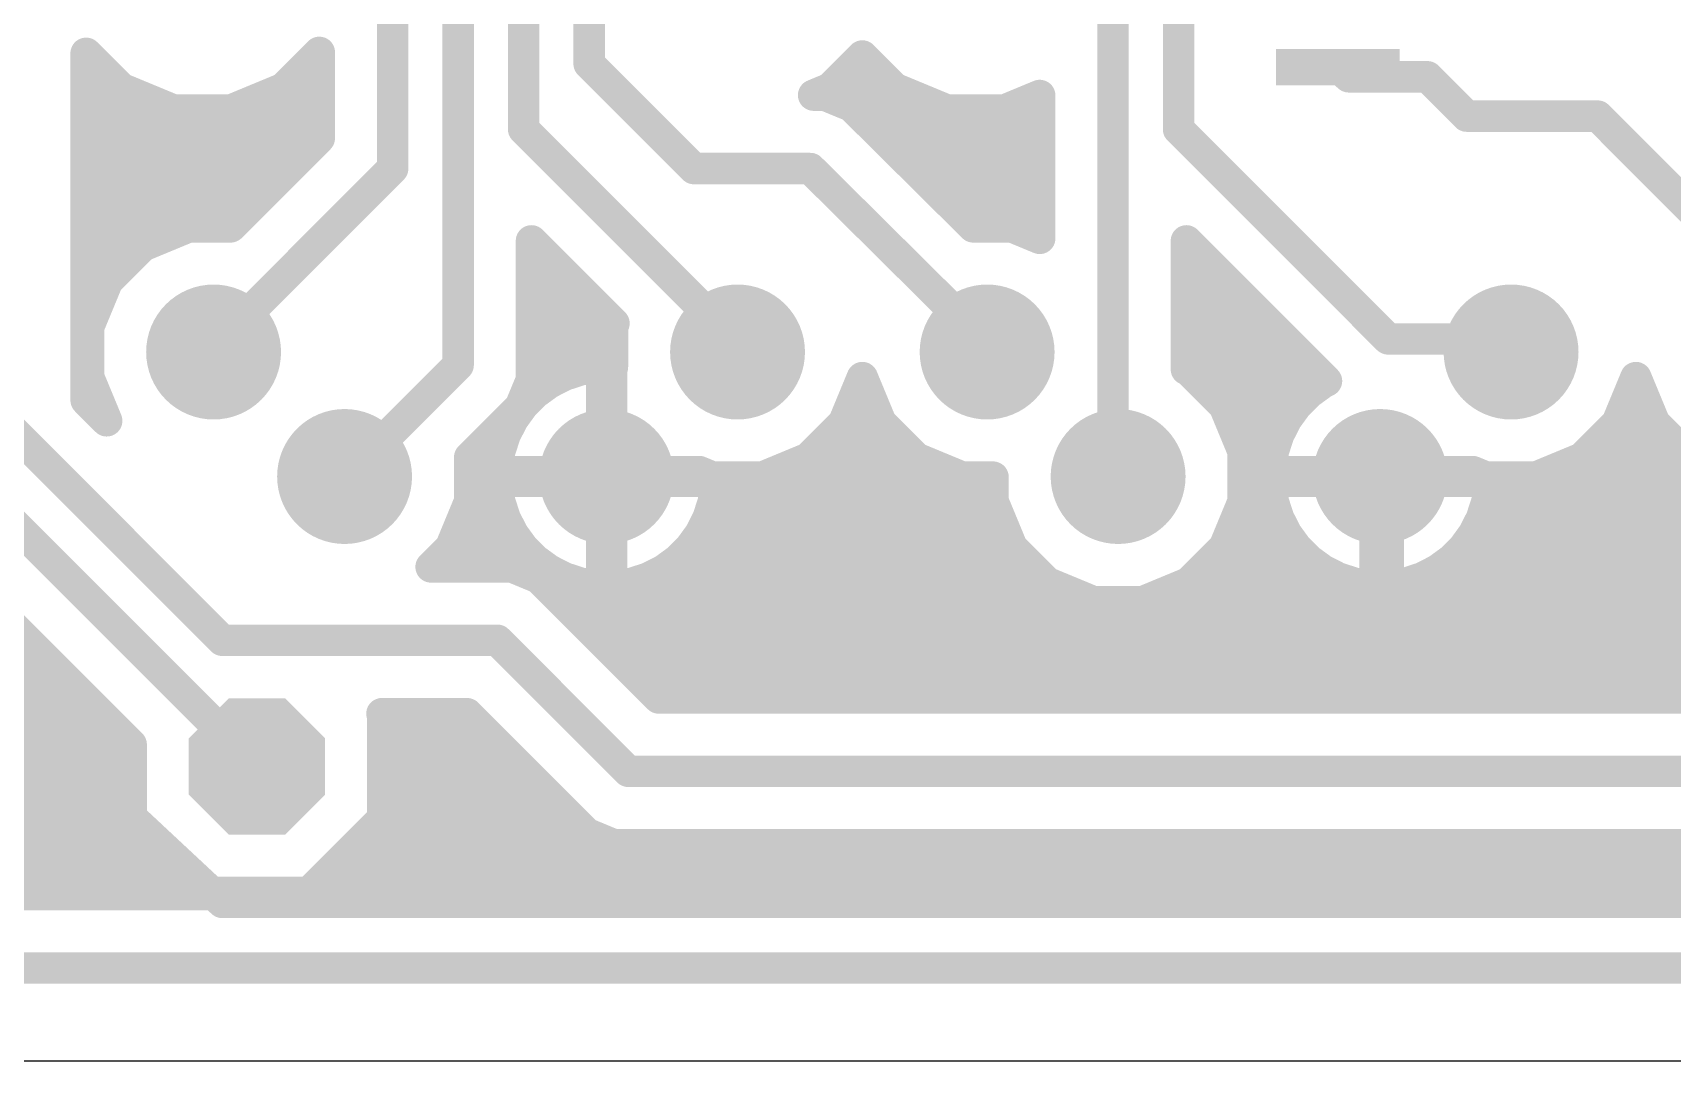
# Model space of a CAD drawing. Extents: x 0 to 68, y -7.3 to 12.7.
# Drawn here: x 8.96 to 24.85, y -7.25 to 2.71 of the extents above; entities that cross this region are included whole.
import ezdxf

# ---------------------------------------------------------------- set-up
doc = ezdxf.new("R2010")
doc.units = 0
for name, color, linetype in [('16', 175, 'CONTINUOUS'), ('17', 82, 'CONTINUOUS'), ('20', 7, 'CONTINUOUS')]:
    doc.layers.add(name, color=color, linetype=linetype)

# ---------------------------------------------------------------- blocks, each defined once
blk = doc.blocks.new('ROUNDP')
at = {"const_width": 0.5}
blk.add_lwpolyline([(0, -0.25, 1), (0, 0.25, 1), (0, -0.25)], format="xyb", dxfattribs=at)
blk = doc.blocks.new('OCTAGONP')
at = {"const_width": 0.5}
blk.add_lwpolyline([(-0.25, -0.1036), (-0.25, 0.1036), (-0.1036, 0.25), (0.1036, 0.25), (0.25, 0.1036), (0.25, -0.1036), (0.1036, -0.25), (-0.1036, -0.25), (-0.25, -0.1036), (-0.25, 0.1036)], dxfattribs=at)
blk = doc.blocks.new('RECT')
blk.add_solid([(-0.5, -0.5), (0.5, -0.5), (-0.5, 0.5), (0.5, 0.5)])

msp = doc.modelspace()

# ---------------------------------------------------------------- linework, layer by layer
at = {"layer": '16', "const_width": 0.3048}
for points in [[(12.446, 1.397), (12.446, 5.207)], [(13.081, -0.508), (13.081, 4.953)], [(13.716, 1.778), (13.716, 4.699)], [(14.351, 2.413), (14.351, 4.445)], [(19.431, -1.143), (19.431, 3.302)], [(20.066, 1.778), (20.066, 3.048)], [(9.4742, 2.5137), (9.8141, 2.1738)], [(9.4742, -0.8484), (9.4742, 2.5137)], [(9.4742, 2.4384), (9.5495, 2.4384)], [(11.3859, 2.1738), (11.7348, 2.5227)], [(11.6505, 2.4384), (11.7348, 2.4384)], [(11.7348, 2.5227), (11.7348, 1.6916)], [(15.367, 1.397), (14.351, 2.413)], [(16.6859, 2.1738), (17, 2.4879)], [(16.9505, 2.4384), (17.0495, 2.4384)], [(17, 2.4879), (17.3141, 2.1738)], [(21.717, 2.286), (21.611, 2.379)], [(22.479, 2.286), (21.717, 2.286)], [(22.86, 1.905), (22.479, 2.286)], [(9.4742, 2.1336), (9.9112, 2.1336)], [(9.8141, 2.1738), (10.324, 1.9626)], [(10.876, 1.9626), (11.3859, 2.1738)], [(11.2888, 2.1336), (11.7348, 2.1336)], [(16.5278, 2.1083), (16.6859, 2.1738)], [(16.6339, 2.1088), (16.5278, 2.1083)], [(16.5888, 2.1336), (17.4112, 2.1336)], [(16.6354, 2.1082), (16.6339, 2.1088)], [(16.637, 2.1082), (16.6354, 2.1082)], [(16.7662, 2.0546), (16.637, 2.1082)], [(17.272, 2.159), (17.653, 1.778)], [(17.3141, 2.1738), (17.824, 1.9626)], [(18.376, 1.9626), (18.7198, 2.105)], [(18.7198, 2.105), (18.7198, 0.7206)], [(10.324, 1.9626), (10.876, 1.9626)], [(16.8957, 2.0017), (16.7662, 2.0546)], [(16.8969, 2.0005), (16.8957, 2.0017)], [(16.8984, 1.9999), (16.8969, 2.0005)], [(16.9973, 1.901), (16.8984, 1.9999)], [(17.824, 1.9626), (18.376, 1.9626)], [(9.4742, 1.8288), (11.7348, 1.8288)], [(15.748, -0.254), (13.716, 1.778)], [(18.0759, 0.8318), (16.9973, 1.901)], [(17.0701, 1.8288), (18.7198, 1.8288)], [(17.653, 1.778), (17.653, 1.651)], [(22.098, -0.254), (20.066, 1.778)], [(24.13, 1.905), (22.86, 1.905)], [(25.654, 0.381), (24.13, 1.905)], [(10.414, 1.651), (10.414, 1.27)], [(11.7348, 1.6916), (10.875, 0.8318)], [(9.4742, 1.524), (11.5672, 1.524)], [(17.3776, 1.524), (18.7198, 1.524)], [(10.668, -0.381), (12.446, 1.397)], [(16.4955, 1.397), (15.367, 1.397)], [(18.161, -0.254), (16.4955, 1.397)], [(9.4742, 1.2192), (11.2624, 1.2192)], [(17.6851, 1.2192), (18.7198, 1.2192)], [(9.4742, 0.9144), (10.9576, 0.9144)], [(10.4688, 0.8318), (10.023, 0.6472)], [(10.875, 0.8318), (10.4688, 0.8318)], [(17.9925, 0.9144), (18.7198, 0.9144)], [(18.4512, 0.8318), (18.0759, 0.8318)], [(18.7198, 0.7206), (18.4512, 0.8318)], [(10.023, 0.6472), (9.6818, 0.306)], [(13.7922, -0.6495), (13.7922, 0.696)], [(13.7922, 0.696), (14.5921, -0.1039)], [(20.1422, -0.5491), (20.1422, 0.696)], [(20.1422, 0.696), (21.4951, -0.6569)], [(9.4742, 0.6096), (9.9854, 0.6096)], [(13.7922, 0.6096), (13.8786, 0.6096)], [(20.1422, 0.6096), (20.2286, 0.6096)], [(9.4742, 0.3048), (9.6813, 0.3048)], [(9.6818, 0.306), (9.4972, -0.1398)], [(13.7922, 0.3048), (14.1834, 0.3048)], [(20.1422, 0.3048), (20.5334, 0.3048)], [(9.4742, 0), (9.5551, 0)], [(9.4972, -0.1398), (9.4972, -0.6222)], [(13.7922, 0), (14.4882, 0)], [(14.5921, -0.1039), (14.5772, -0.1398)], [(14.5772, -0.1398), (14.5772, -0.5271)], [(20.1422, 0), (20.8382, 0)], [(9.4742, -0.3048), (9.4972, -0.3048)], [(13.7922, -0.3048), (14.5772, -0.3048)], [(15.748, -0.254), (15.79, -0.381)], [(18.161, -0.303), (18.161, -0.254)], [(18.21, -0.381), (18.161, -0.303)], [(20.1422, -0.3048), (21.143, -0.3048)], [(22.098, -0.254), (23.241, -0.254)], [(23.241, -0.254), (23.29, -0.381)], [(10.668, -0.381), (10.71, -0.381)], [(9.4742, -0.6096), (9.4972, -0.6096)], [(9.4972, -0.6222), (9.6734, -1.0476)], [(12.065, -1.524), (13.081, -0.508)], [(13.7922, -0.6096), (14.1035, -0.6096)], [(14.1129, -0.6048), (13.9642, -0.6806)], [(14.2717, -0.5532), (14.1129, -0.6048)], [(14.4365, -0.5271), (14.2717, -0.5532)], [(14.4724, -0.5271), (14.4365, -0.5271)], [(14.4724, -1.5399), (14.4724, -0.5271)], [(14.4724, -0.6096), (14.5676, -0.6096)], [(14.5772, -0.5271), (14.5676, -0.5271)], [(14.5676, -0.5271), (14.5676, -1.5399)], [(16.8182, -1.068), (17, -0.629)], [(17, -0.629), (17.1818, -1.068)], [(20.167, -0.5593), (20.1422, -0.5491)], [(20.5082, -0.9005), (20.167, -0.5593)], [(20.2173, -0.6096), (21.4478, -0.6096)], [(24.3182, -1.068), (24.5, -0.629)], [(24.5, -0.629), (24.6818, -1.068)], [(13.6839, -0.9109), (13.7922, -0.6495)], [(13.8292, -0.7787), (13.7112, -0.8967)], [(13.9642, -0.6806), (13.8292, -0.7787)], [(21.3292, -0.7787), (21.2112, -0.8967)], [(21.4642, -0.6806), (21.3292, -0.7787)], [(21.5004, -0.6622), (21.4642, -0.6806)], [(21.4951, -0.6569), (21.5004, -0.6622)], [(9.6734, -1.0476), (9.4742, -0.8484)], [(9.5402, -0.9144), (9.6182, -0.9144)], [(13.1928, -1.402), (13.6839, -0.9109)], [(13.7112, -0.8967), (13.6131, -1.0317)], [(13.6804, -0.9144), (13.6983, -0.9144)], [(14.4724, -0.9144), (14.5676, -0.9144)], [(16.8818, -0.9144), (17.1182, -0.9144)], [(20.6928, -1.3463), (20.5082, -0.9005)], [(20.5139, -0.9144), (21.1983, -0.9144)], [(21.2112, -0.8967), (21.1131, -1.0317)], [(24.3818, -0.9144), (24.6182, -0.9144)], [(13.6131, -1.0317), (13.5373, -1.1804)], [(16.477, -1.4092), (16.8182, -1.068)], [(17.1818, -1.068), (17.523, -1.4092)], [(21.1131, -1.0317), (21.0373, -1.1804)], [(23.977, -1.4092), (24.3182, -1.068)], [(24.6818, -1.068), (25.023, -1.4092)], [(10.795, -3.175), (8.763, -1.143)], [(13.3756, -1.2192), (13.5247, -1.2192)], [(13.5373, -1.1804), (13.4857, -1.3392)], [(14.4724, -1.2192), (14.5676, -1.2192)], [(16.667, -1.2192), (17.333, -1.2192)], [(19.431, -1.143), (19.48, -1.5875)], [(20.6402, -1.2192), (21.0247, -1.2192)], [(21.0373, -1.1804), (20.9857, -1.3392)], [(24.167, -1.2192), (24.833, -1.2192)], [(10.16, -3.429), (8.128, -1.397)], [(13.1928, -1.8287), (13.1928, -1.402)], [(13.4857, -1.3392), (13.4596, -1.504)], [(16.0312, -1.5938), (16.477, -1.4092)], [(17.523, -1.4092), (17.9688, -1.5938)], [(20.6928, -1.8287), (20.6928, -1.3463)], [(20.9857, -1.3392), (20.9596, -1.504)], [(23.5312, -1.5938), (23.977, -1.4092)], [(12.065, -1.524), (11.98, -1.5875)], [(13.1928, -1.524), (13.4596, -1.524)], [(13.4596, -1.504), (13.4596, -1.5399)], [(13.4596, -1.5399), (14.4724, -1.5399)], [(14.4724, -1.524), (14.5676, -1.524)], [(14.5676, -1.5399), (14.4724, -1.5399)], [(14.4724, -1.5399), (14.4724, -1.6351)], [(14.5676, -1.6351), (14.5676, -1.5399)], [(14.5676, -1.5399), (15.4186, -1.5399)], [(15.4186, -1.5399), (15.5488, -1.5938)], [(16.1997, -1.524), (17.8003, -1.524)], [(20.6928, -1.524), (20.9596, -1.524)], [(20.9596, -1.504), (20.9596, -1.5399)], [(20.9596, -1.5399), (21.9724, -1.5399)], [(22.098, -1.651), (21.971, -1.524)], [(21.971, -1.524), (22.098, -3.175)], [(21.9724, -1.5399), (21.9724, -1.6351)], [(22.0676, -1.6351), (22.0676, -1.5399)], [(22.0676, -1.5399), (22.9186, -1.5399)], [(22.9186, -1.5399), (23.0488, -1.5938)], [(23.6997, -1.524), (25.3003, -1.524)], [(14.4724, -1.6351), (13.4596, -1.6351)], [(13.4596, -1.6351), (13.4596, -1.671)], [(13.4596, -1.671), (13.4857, -1.8358)], [(14.4724, -2.6479), (14.4724, -1.6351)], [(14.4724, -1.6351), (14.5676, -1.6351)], [(14.478, -2.921), (14.52, -1.5875)], [(14.5676, -1.6351), (14.5676, -2.6479)], [(15.5804, -1.6351), (14.5676, -1.6351)], [(15.5488, -1.5938), (16.0312, -1.5938)], [(15.5543, -1.8358), (15.5804, -1.671)], [(15.5804, -1.671), (15.5804, -1.6351)], [(17.9688, -1.5938), (18.2672, -1.5938)], [(18.2672, -1.5938), (18.2672, -1.8287)], [(21.9724, -1.6351), (20.9596, -1.6351)], [(20.9596, -1.6351), (20.9596, -1.671)], [(20.9596, -1.671), (20.9857, -1.8358)], [(21.717, -1.651), (22.02, -1.5875)], [(22.098, -1.651), (21.717, -1.651)], [(21.9724, -2.6479), (21.9724, -1.6351)], [(21.9724, -1.6351), (22.0676, -1.6351)], [(22.0676, -1.6351), (22.0676, -2.6479)], [(23.0804, -1.6351), (22.0676, -1.6351)], [(22.098, -1.651), (22.098, -2.667)], [(23.0488, -1.5938), (23.5312, -1.5938)], [(23.0543, -1.8358), (23.0804, -1.671)], [(23.0804, -1.671), (23.0804, -1.6351)], [(7.5251, -1.7999), (9.5572, -3.832)], [(13.0082, -2.2745), (13.1928, -1.8287)], [(13.1928, -1.8288), (13.4846, -1.8288)], [(13.4857, -1.8358), (13.5373, -1.9946)], [(14.4724, -1.8288), (14.5676, -1.8288)], [(15.5027, -1.9946), (15.5543, -1.8358)], [(15.5554, -1.8288), (18.2672, -1.8288)], [(18.2672, -1.8287), (18.4518, -2.2745)], [(20.5082, -2.2745), (20.6928, -1.8287)], [(20.6928, -1.8288), (20.9846, -1.8288)], [(20.9857, -1.8358), (21.0373, -1.9946)], [(21.9724, -1.8288), (22.0676, -1.8288)], [(23.0027, -1.9946), (23.0543, -1.8358)], [(23.0554, -1.8288), (25.7672, -1.8288)], [(13.5373, -1.9946), (13.6131, -2.1433)], [(15.4269, -2.1433), (15.5027, -1.9946)], [(21.0373, -1.9946), (21.1131, -2.1433)], [(22.9269, -2.1433), (23.0027, -1.9946)], [(10.795, -5.715), (6.985, -2.159)], [(13.0665, -2.1336), (13.6081, -2.1336)], [(13.6131, -2.1433), (13.7112, -2.2783)], [(14.4724, -2.1336), (14.5676, -2.1336)], [(15.3288, -2.2783), (15.4269, -2.1433)], [(15.4319, -2.1336), (18.3935, -2.1336)], [(20.5665, -2.1336), (21.1081, -2.1336)], [(21.1131, -2.1433), (21.2112, -2.2783)], [(21.9724, -2.1336), (22.0676, -2.1336)], [(22.8288, -2.2783), (22.9269, -2.1433)], [(22.9319, -2.1336), (25.8935, -2.1336)], [(12.8189, -2.4638), (13.0082, -2.2745)], [(13.7112, -2.2783), (13.8292, -2.3963)], [(15.2108, -2.3963), (15.3288, -2.2783)], [(18.4518, -2.2745), (18.793, -2.6157)], [(20.167, -2.6157), (20.5082, -2.2745)], [(21.2112, -2.2783), (21.3292, -2.3963)], [(22.7108, -2.3963), (22.8288, -2.2783)], [(13.6035, -2.4638), (12.8189, -2.4638)], [(12.8443, -2.4384), (13.8871, -2.4384)], [(13.8649, -2.5721), (13.6035, -2.4638)], [(13.8292, -2.3963), (13.9642, -2.4944)], [(13.9642, -2.4944), (14.1129, -2.5702)], [(14.4724, -2.4384), (14.5676, -2.4384)], [(14.9271, -2.5702), (15.0758, -2.4944)], [(15.0758, -2.4944), (15.2108, -2.3963)], [(15.1529, -2.4384), (18.6157, -2.4384)], [(20.3443, -2.4384), (21.3871, -2.4384)], [(21.3292, -2.3963), (21.4642, -2.4944)], [(21.4642, -2.4944), (21.6129, -2.5702)], [(21.9724, -2.4384), (22.0676, -2.4384)], [(22.4271, -2.5702), (22.5758, -2.4944)], [(22.5758, -2.4944), (22.7108, -2.3963)], [(22.6529, -2.4384), (26.1157, -2.4384)], [(15.0266, -3.7338), (13.8649, -2.5721)], [(14.1129, -2.5702), (14.2717, -2.6218)], [(14.2717, -2.6218), (14.4365, -2.6479)], [(14.4365, -2.6479), (14.4724, -2.6479)], [(14.5676, -2.6479), (14.6035, -2.6479)], [(14.6035, -2.6479), (14.7683, -2.6218)], [(14.7683, -2.6218), (14.9271, -2.5702)], [(18.793, -2.6157), (19.2388, -2.8003)], [(19.7212, -2.8003), (20.167, -2.6157)], [(21.6129, -2.5702), (21.7717, -2.6218)], [(21.7717, -2.6218), (21.9365, -2.6479)], [(21.9365, -2.6479), (21.9724, -2.6479)], [(22.0676, -2.6479), (22.1035, -2.6479)], [(22.098, -2.667), (22.352, -2.921)], [(22.1035, -2.6479), (22.2683, -2.6218)], [(22.2683, -2.6218), (22.4271, -2.5702)], [(14.036, -2.7432), (19.1009, -2.7432)], [(19.2388, -2.8003), (19.7212, -2.8003)], [(19.8591, -2.7432), (26.6009, -2.7432)], [(16.637, -3.175), (14.478, -2.921)], [(22.352, -2.921), (27.432, -2.921)], [(14.3408, -3.048), (51.7873, -3.048)], [(13.462, -3.175), (10.795, -3.175)], [(14.732, -4.445), (13.462, -3.175)], [(22.098, -3.175), (16.637, -3.175)], [(6.2636, -3.3528), (9.078, -3.3528)], [(10.16, -3.429), (11.13, -4.398)], [(14.6456, -3.3528), (49.1246, -3.3528)], [(6.5684, -3.6576), (9.3828, -3.6576)], [(14.9504, -3.6576), (48.7292, -3.6576)], [(48.653, -3.7338), (15.0266, -3.7338)], [(6.8732, -3.9624), (9.6876, -3.9624)], [(9.5572, -3.832), (9.5573, -3.8322)], [(9.5573, -3.8322), (9.6557, -3.9305)], [(9.6557, -3.9305), (9.7571, -4.0319)], [(12.3492, -3.893), (12.3424, -3.8862)], [(12.3424, -3.8862), (13.1674, -3.8862)], [(12.3492, -4.903), (12.3492, -3.893)], [(12.3492, -3.9624), (13.2436, -3.9624)], [(13.1674, -3.8862), (14.3291, -5.0479)], [(9.7571, -4.0319), (9.7573, -4.032)], [(9.7573, -4.032), (9.9108, -4.1853)], [(7.178, -4.2672), (9.9108, -4.2672)], [(9.9108, -4.1853), (9.9108, -4.903)], [(12.3492, -4.2672), (13.5484, -4.2672)], [(7.4828, -4.572), (9.9108, -4.572)], [(12.3492, -4.572), (13.8532, -4.572)], [(49.657, -4.445), (14.732, -4.445)], [(7.7876, -4.8768), (9.9108, -4.8768)], [(9.9108, -4.903), (10.625, -5.6172)], [(11.635, -5.6172), (12.3492, -4.903)], [(12.3492, -4.8768), (14.158, -4.8768)], [(14.3291, -5.0479), (14.5905, -5.1562)], [(8.0924, -5.1816), (10.1894, -5.1816)], [(12.0706, -5.1816), (48.6784, -5.1816)], [(14.5905, -5.1562), (14.8735, -5.1562)], [(14.8735, -5.1562), (48.653, -5.1562)], [(8.3972, -5.4864), (10.4942, -5.4864)], [(11.7658, -5.4864), (49.002, -5.4864)], [(49.3699, -5.6388), (8.5496, -5.6388)], [(10.625, -5.6172), (11.635, -5.6172)], [(52.324, -5.715), (10.795, -5.715)], [(8.255, -6.35), (52.705, -6.35)]]:
    msp.add_lwpolyline(points, dxfattribs=at)
at = {"layer": '16', "const_width": 0.1524}
for points in [[(9.5281, 2.5676, 1), (9.4203, 2.4598)], [(9.5504, 2.5137, 1), (9.398, 2.5137)], [(9.4742, 2.5146, 1), (9.4742, 2.3622)], [(9.5495, 2.3622, 1), (9.5495, 2.5146)], [(11.6505, 2.5146, 1), (11.6505, 2.3622)], [(11.811, 2.5227, 1), (11.6586, 2.5227)], [(11.7887, 2.4688, 1), (11.6809, 2.5766)], [(11.7348, 2.3622, 1), (11.7348, 2.5146)], [(14.4049, 2.4669, 1), (14.2971, 2.3591)], [(16.9505, 2.5146, 1), (16.9505, 2.3622)], [(17.0539, 2.5418, 1), (16.9461, 2.434)], [(17.0539, 2.434, 1), (16.9461, 2.5418)], [(17.0495, 2.3622, 1), (17.0495, 2.5146)], [(14.2748, 2.413, 1), (14.4272, 2.413)], [(21.6613, 2.4363, 1), (21.5607, 2.3217)], [(21.717, 2.3622, 1), (21.717, 2.2098)], [(21.6667, 2.2287, 1), (21.7673, 2.3433)], [(22.5329, 2.3399, 1), (22.4251, 2.2321)], [(22.479, 2.2098, 1), (22.479, 2.3622)], [(9.4742, 2.2098, 1), (9.4742, 2.0574)], [(9.8433, 2.2442, 1), (9.7849, 2.1034)], [(9.7602, 2.1199, 1), (9.868, 2.2277)], [(9.9112, 2.0574, 1), (9.9112, 2.2098)], [(11.2888, 2.2098, 1), (11.2888, 2.0574)], [(11.332, 2.2277, 1), (11.4398, 2.1199)], [(11.4151, 2.1034, 1), (11.3567, 2.2442)], [(11.7348, 2.0574, 1), (11.7348, 2.2098)], [(16.5275, 2.1845, 1), (16.5282, 2.0321)], [(16.4987, 2.1787, 1), (16.557, 2.0379)], [(16.5888, 2.2098, 1), (16.5888, 2.0574)], [(16.6627, 2.1793, 1), (16.605, 2.0383)], [(16.6354, 2.1844, 1), (16.6354, 2.032)], [(16.6661, 2.1786, 1), (16.6078, 2.0378)], [(16.6065, 2.0377, 1), (16.6642, 2.1787)], [(16.632, 2.2277, 1), (16.7398, 2.1199)], [(16.6342, 2.0326, 1), (16.6335, 2.185)], [(16.637, 2.032, 1), (16.637, 2.1844)], [(16.7151, 2.1034, 1), (16.6567, 2.2442)], [(17.3259, 2.2129, 1), (17.2181, 2.1051)], [(17.3433, 2.2442, 1), (17.2849, 2.1034)], [(17.2602, 2.1199, 1), (17.368, 2.2277)], [(17.4112, 2.0574, 1), (17.4112, 2.2098)], [(18.796, 2.105, 1), (18.6436, 2.105)], [(18.749, 2.0346, 1), (18.6906, 2.1754)], [(10.324, 2.0388, 1), (10.324, 1.8864)], [(10.2949, 1.8922, 1), (10.3532, 2.033)], [(10.8468, 2.033, 1), (10.9051, 1.8922)], [(10.876, 1.8864, 1), (10.876, 2.0388)], [(16.7951, 2.1252, 1), (16.7374, 1.9841)], [(16.7371, 1.9842, 1), (16.7954, 2.125)], [(16.9495, 2.0557, 1), (16.842, 1.9476)], [(16.9259, 2.071, 1), (16.8678, 1.9301)], [(16.9522, 2.0538, 1), (16.8445, 1.946)], [(16.8431, 1.9465, 1), (16.9506, 2.0546)], [(16.8669, 1.9312, 1), (16.9246, 2.0722)], [(16.8693, 1.9295, 1), (16.9274, 2.0704)], [(17.824, 2.0388, 1), (17.824, 1.8864)], [(17.7949, 1.8922, 1), (17.8532, 2.033)], [(18.3468, 2.033, 1), (18.4051, 1.8922)], [(18.376, 1.8864, 1), (18.376, 2.0388)], [(9.4742, 1.905, 1), (9.4742, 1.7526)], [(11.7348, 1.7526, 1), (11.7348, 1.905)], [(13.7699, 1.8319, 1), (13.6621, 1.7241)], [(17.0509, 1.9551, 1), (16.9437, 1.8469)], [(16.9434, 1.8471, 1), (17.0512, 1.9549)], [(17.0701, 1.905, 1), (17.0701, 1.7526)], [(17.7292, 1.778, 1), (17.5768, 1.778)], [(17.5991, 1.7241, 1), (17.7069, 1.8319)], [(18.7198, 1.7526, 1), (18.7198, 1.905)], [(20.1199, 1.8319, 1), (20.0121, 1.7241)], [(22.86, 1.9812, 1), (22.86, 1.8288)], [(22.8061, 1.8511, 1), (22.9139, 1.9589)], [(24.1839, 1.9589, 1), (24.0761, 1.8511)], [(24.13, 1.8288, 1), (24.13, 1.9812)], [(10.4902, 1.651, 1), (10.3378, 1.651)], [(11.6586, 1.6916, 1), (11.811, 1.6916)], [(11.7887, 1.6377, 1), (11.6809, 1.7455)], [(13.6398, 1.778, 1), (13.7922, 1.778)], [(19.9898, 1.778, 1), (20.1422, 1.778)], [(9.4742, 1.6002, 1), (9.4742, 1.4478)], [(11.5672, 1.4478, 1), (11.5672, 1.6002)], [(17.3776, 1.6002, 1), (17.3776, 1.4478)], [(17.5768, 1.651, 1), (17.7292, 1.651)], [(18.7198, 1.4478, 1), (18.7198, 1.6002)], [(12.3698, 1.397, 1), (12.5222, 1.397)], [(12.4999, 1.3431, 1), (12.3921, 1.4509)], [(15.367, 1.4732, 1), (15.367, 1.3208)], [(15.3131, 1.3431, 1), (15.4209, 1.4509)], [(16.5491, 1.4511, 1), (16.4419, 1.3429)], [(16.4955, 1.3208, 1), (16.4955, 1.4732)], [(9.4742, 1.2954, 1), (9.4742, 1.143)], [(10.3378, 1.27, 1), (10.4902, 1.27)], [(11.2624, 1.143, 1), (11.2624, 1.2954)], [(17.6851, 1.2954, 1), (17.6851, 1.143)], [(18.7198, 1.143, 1), (18.7198, 1.2954)], [(9.4742, 0.9906, 1), (9.4742, 0.8382)], [(10.4688, 0.908, 1), (10.4688, 0.7556)], [(10.4979, 0.7614, 1), (10.4396, 0.9022)], [(10.8211, 0.8857, 1), (10.9289, 0.7779)], [(10.875, 0.7556, 1), (10.875, 0.908)], [(10.9576, 0.8382, 1), (10.9576, 0.9906)], [(17.9925, 0.9906, 1), (17.9925, 0.8382)], [(18.0759, 0.908, 1), (18.0759, 0.7556)], [(18.0222, 0.7777, 1), (18.1295, 0.8859)], [(18.4804, 0.9022, 1), (18.4221, 0.7614)], [(18.4512, 0.7556, 1), (18.4512, 0.908)], [(18.7198, 0.8382, 1), (18.7198, 0.9906)], [(10.0769, 0.5933, 1), (9.9691, 0.701)], [(13.8684, 0.696, 1), (13.716, 0.696)], [(13.8461, 0.7499, 1), (13.7383, 0.6421)], [(18.6436, 0.7206, 1), (18.796, 0.7206)], [(18.6906, 0.6502, 1), (18.749, 0.791)], [(20.2184, 0.696, 1), (20.066, 0.696)], [(20.1961, 0.7499, 1), (20.0883, 0.6421)], [(9.4742, 0.6858, 1), (9.4742, 0.5334)], [(9.9938, 0.7176, 1), (10.0522, 0.5768)], [(9.9854, 0.5334, 1), (9.9854, 0.6858)], [(13.7922, 0.6858, 1), (13.7922, 0.5334)], [(13.8786, 0.5334, 1), (13.8786, 0.6858)], [(20.1422, 0.6858, 1), (20.1422, 0.5334)], [(20.2286, 0.5334, 1), (20.2286, 0.6858)], [(9.4742, 0.381, 1), (9.4742, 0.2286)], [(9.628, 0.3599, 1), (9.7357, 0.2521)], [(9.7522, 0.2768, 1), (9.6114, 0.3352)], [(9.6813, 0.2286, 1), (9.6813, 0.381)], [(13.7922, 0.381, 1), (13.7922, 0.2286)], [(14.1834, 0.2286, 1), (14.1834, 0.381)], [(20.1422, 0.381, 1), (20.1422, 0.2286)], [(20.5334, 0.2286, 1), (20.5334, 0.381)], [(9.4742, 0.0762, 1), (9.4742, -0.0762)], [(9.5734, -0.1398, 1), (9.421, -0.1398)], [(9.5551, -0.0762, 1), (9.5551, 0.0762)], [(13.7922, 0.0762, 1), (13.7922, -0.0762)], [(14.4882, -0.0762, 1), (14.4882, 0.0762)], [(14.6534, -0.1398, 1), (14.501, -0.1398)], [(14.6625, -0.133, 1), (14.5217, -0.0747)], [(14.5382, -0.1577, 1), (14.646, -0.05)], [(20.1422, 0.0762, 1), (20.1422, -0.0762)], [(20.8382, -0.0762, 1), (20.8382, 0.0762)], [(9.4742, -0.2286, 1), (9.4742, -0.381)], [(9.4268, -0.1106, 1), (9.5676, -0.1689)], [(9.4972, -0.381, 1), (9.4972, -0.2286)], [(13.7922, -0.2286, 1), (13.7922, -0.381)], [(14.5068, -0.1106, 1), (14.6476, -0.1689)], [(14.5772, -0.381, 1), (14.5772, -0.2286)], [(15.8203, -0.2301, 1), (15.6757, -0.2779)], [(15.6941, -0.3079, 1), (15.8019, -0.2001)], [(18.2372, -0.254, 1), (18.0848, -0.254)], [(18.2255, -0.2625, 1), (18.0965, -0.3435)], [(18.1074, -0.3081, 1), (18.2146, -0.1999)], [(20.1422, -0.2286, 1), (20.1422, -0.381)], [(21.143, -0.381, 1), (21.143, -0.2286)], [(22.098, -0.1778, 1), (22.098, -0.3302)], [(22.0441, -0.3079, 1), (22.1519, -0.2001)], [(23.3121, -0.2266, 1), (23.1699, -0.2814)], [(23.241, -0.3302, 1), (23.241, -0.1778)], [(10.668, -0.3048, 1), (10.668, -0.4572)], [(10.6141, -0.3271, 1), (10.7219, -0.4349)], [(10.71, -0.4572, 1), (10.71, -0.3048)], [(15.7177, -0.4049, 1), (15.8623, -0.3571)], [(18.0848, -0.303, 1), (18.2372, -0.303)], [(18.1455, -0.4215, 1), (18.2745, -0.3405)], [(23.2189, -0.4084, 1), (23.3611, -0.3536)], [(9.4742, -0.5334, 1), (9.4742, -0.6858)], [(9.5676, -0.5931, 1), (9.4268, -0.6514)], [(9.4972, -0.6858, 1), (9.4972, -0.5334)], [(13.0048, -0.508, 1), (13.1572, -0.508)], [(13.1349, -0.5619, 1), (13.0271, -0.4541)], [(13.7922, -0.5334, 1), (13.7922, -0.6858)], [(14.0894, -0.5323, 1), (14.1365, -0.6773)], [(14.1475, -0.6727, 1), (14.0784, -0.5369)], [(14.1035, -0.6858, 1), (14.1035, -0.5334)], [(14.2598, -0.4779, 1), (14.2836, -0.6285)], [(14.2952, -0.6257, 1), (14.2481, -0.4807)], [(14.4365, -0.4509, 1), (14.4365, -0.6033)], [(14.5486, -0.5271, 1), (14.3962, -0.5271)], [(14.4724, -0.5334, 1), (14.4724, -0.6858)], [(14.4485, -0.6024, 1), (14.4246, -0.4518)], [(14.4724, -0.6033, 1), (14.4724, -0.4509)], [(14.5676, -0.4509, 1), (14.5676, -0.6033)], [(14.6438, -0.5271, 1), (14.4914, -0.5271)], [(14.501, -0.5271, 1), (14.6534, -0.5271)], [(14.5676, -0.6858, 1), (14.5676, -0.5334)], [(14.5772, -0.6033, 1), (14.5772, -0.4509)], [(17.0704, -0.5998, 1), (16.9296, -0.6582)], [(17.0704, -0.6582, 1), (16.9296, -0.5998)], [(20.1714, -0.4787, 1), (20.113, -0.6195)], [(20.066, -0.5491, 1), (20.2184, -0.5491)], [(20.2209, -0.5055, 1), (20.1131, -0.6132)], [(20.1378, -0.6297, 1), (20.1962, -0.4889)], [(20.2173, -0.5334, 1), (20.2173, -0.6858)], [(21.4478, -0.6858, 1), (21.4478, -0.5334)], [(24.5704, -0.5998, 1), (24.4296, -0.6582)], [(24.5704, -0.6582, 1), (24.4296, -0.5998)], [(9.421, -0.6222, 1), (9.5734, -0.6222)], [(13.716, -0.6495, 1), (13.8684, -0.6495)], [(13.8626, -0.6786, 1), (13.7218, -0.6203)], [(13.8831, -0.8326, 1), (13.7753, -0.7248)], [(13.9296, -0.6127, 1), (13.9988, -0.7485)], [(14.009, -0.7422, 1), (13.9194, -0.6189)], [(21.3831, -0.8326, 1), (21.2753, -0.7248)], [(21.4296, -0.6127, 1), (21.4988, -0.7485)], [(21.549, -0.603, 1), (21.4412, -0.7107)], [(21.509, -0.7422, 1), (21.4194, -0.6189)], [(21.4412, -0.7107, 1), (21.549, -0.603)], [(21.4465, -0.716, 1), (21.5542, -0.6083)], [(21.535, -0.73, 1), (21.4658, -0.5943)], [(9.5281, -0.7945, 1), (9.4203, -0.9023)], [(9.398, -0.8484, 1), (9.5504, -0.8484)], [(9.5402, -0.8382, 1), (9.5402, -0.9906)], [(9.6182, -0.9906, 1), (9.6182, -0.8382)], [(13.6804, -0.8382, 1), (13.6804, -0.9906)], [(13.7378, -0.9647, 1), (13.63, -0.857)], [(13.6573, -0.8428, 1), (13.7651, -0.9506)], [(13.7728, -0.9415, 1), (13.6495, -0.8519)], [(13.6983, -0.9906, 1), (13.6983, -0.8382)], [(13.7844, -0.717, 1), (13.874, -0.8403)], [(14.4724, -0.8382, 1), (14.4724, -0.9906)], [(14.5676, -0.9906, 1), (14.5676, -0.8382)], [(16.8818, -0.8382, 1), (16.8818, -0.9906)], [(17.1182, -0.9906, 1), (17.1182, -0.8382)], [(20.5786, -0.8713, 1), (20.4378, -0.9297)], [(20.5139, -0.8382, 1), (20.5139, -0.9906)], [(20.4543, -0.9544, 1), (20.562, -0.8466)], [(21.1573, -0.8428, 1), (21.2651, -0.9506)], [(21.2728, -0.9415, 1), (21.1495, -0.8519)], [(21.1983, -0.9906, 1), (21.1983, -0.8382)], [(21.2844, -0.717, 1), (21.374, -0.8403)], [(24.3818, -0.8382, 1), (24.3818, -0.9906)], [(24.6182, -0.9906, 1), (24.6182, -0.8382)], [(9.603, -1.0768, 1), (9.7438, -1.0184)], [(9.6195, -1.1015, 1), (9.7273, -0.9937)], [(13.5514, -0.9869, 1), (13.6747, -1.0765)], [(13.681, -1.0663, 1), (13.5452, -0.9971)], [(13.6135, -0.8817, 1), (13.7543, -0.94)], [(16.872, -1.1219, 1), (16.7643, -1.0141)], [(17.2357, -1.0141, 1), (17.128, -1.1219)], [(21.0514, -0.9869, 1), (21.1747, -1.0765)], [(21.181, -1.0663, 1), (21.0452, -0.9971)], [(24.372, -1.1219, 1), (24.2643, -1.0141)], [(24.7357, -1.0141, 1), (24.628, -1.1219)], [(13.3756, -1.143, 1), (13.3756, -1.2954)], [(13.4694, -1.1459, 1), (13.6052, -1.215)], [(13.6098, -1.204, 1), (13.4648, -1.1569)], [(13.5247, -1.2954, 1), (13.5247, -1.143)], [(14.4724, -1.143, 1), (14.4724, -1.2954)], [(14.5676, -1.2954, 1), (14.5676, -1.143)], [(16.667, -1.143, 1), (16.667, -1.2954)], [(16.7478, -1.0388, 1), (16.8886, -1.0972)], [(17.1114, -1.0972, 1), (17.2522, -1.0388)], [(17.333, -1.2954, 1), (17.333, -1.143)], [(19.5067, -1.1347, 1), (19.3553, -1.1513)], [(19.3548, -1.143, 1), (19.5072, -1.143)], [(20.6402, -1.143, 1), (20.6402, -1.2954)], [(20.9694, -1.1459, 1), (21.1052, -1.215)], [(21.1098, -1.204, 1), (20.9648, -1.1569)], [(21.0247, -1.2954, 1), (21.0247, -1.143)], [(24.167, -1.143, 1), (24.167, -1.2954)], [(24.2478, -1.0388, 1), (24.3886, -1.0972)], [(24.6114, -1.0972, 1), (24.7522, -1.0388)], [(24.833, -1.2954, 1), (24.833, -1.143)], [(13.269, -1.402, 1), (13.1166, -1.402)], [(13.4132, -1.3156, 1), (13.5582, -1.3627)], [(13.561, -1.3511, 1), (13.4104, -1.3273)], [(16.5062, -1.4796, 1), (16.4478, -1.3388)], [(17.5522, -1.3388, 1), (17.4938, -1.4796)], [(20.769, -1.3463, 1), (20.6166, -1.3463)], [(20.6224, -1.3754, 1), (20.7632, -1.3171)], [(20.9132, -1.3156, 1), (21.0582, -1.3627)], [(21.061, -1.3511, 1), (20.9104, -1.3273)], [(24.0062, -1.4796, 1), (23.9478, -1.3388)], [(12.0111, -1.4701, 1), (12.1189, -1.5779)], [(12.1106, -1.585, 1), (12.0194, -1.463)], [(13.1389, -1.3481, 1), (13.2467, -1.4559)], [(13.1928, -1.4478, 1), (13.1928, -1.6002)], [(13.5358, -1.504, 1), (13.3834, -1.504)], [(13.4596, -1.4637, 1), (13.4596, -1.6161)], [(13.3843, -1.4921, 1), (13.5349, -1.516)], [(13.4596, -1.6002, 1), (13.4596, -1.4478)], [(14.4724, -1.4478, 1), (14.4724, -1.6002)], [(14.4724, -1.4637, 1), (14.4724, -1.6161)], [(14.5486, -1.5399, 1), (14.3962, -1.5399)], [(14.4724, -1.6161, 1), (14.4724, -1.4637)], [(14.6438, -1.5399, 1), (14.4914, -1.5399)], [(14.5676, -1.4637, 1), (14.5676, -1.6161)], [(14.5676, -1.6002, 1), (14.5676, -1.4478)], [(14.5676, -1.6161, 1), (14.5676, -1.4637)], [(15.4478, -1.4695, 1), (15.3895, -1.6103)], [(15.4186, -1.6161, 1), (15.4186, -1.4637)], [(16.1997, -1.4478, 1), (16.1997, -1.6002)], [(16.4231, -1.3553, 1), (16.5309, -1.463)], [(17.4691, -1.463, 1), (17.5769, -1.3553)], [(17.8003, -1.6002, 1), (17.8003, -1.4478)], [(20.6928, -1.4478, 1), (20.6928, -1.6002)], [(21.0358, -1.504, 1), (20.8834, -1.504)], [(20.9596, -1.4637, 1), (20.9596, -1.6161)], [(20.8843, -1.4921, 1), (21.0349, -1.516)], [(20.9596, -1.6002, 1), (20.9596, -1.4478)], [(22.0249, -1.4701, 1), (21.9171, -1.5779)], [(22.047, -1.5182, 1), (21.895, -1.5298)], [(22.0486, -1.5399, 1), (21.8962, -1.5399)], [(21.9724, -1.6161, 1), (21.9724, -1.4637)], [(22.1438, -1.5399, 1), (21.9914, -1.5399)], [(22.0676, -1.4637, 1), (22.0676, -1.6161)], [(22.9478, -1.4695, 1), (22.8895, -1.6103)], [(22.9186, -1.6161, 1), (22.9186, -1.4637)], [(23.6997, -1.4478, 1), (23.6997, -1.6002)], [(23.9231, -1.3553, 1), (24.0309, -1.463)], [(11.9344, -1.5265, 1), (12.0256, -1.6485)], [(13.3834, -1.5399, 1), (13.5358, -1.5399)], [(13.4596, -1.5589, 1), (13.4596, -1.7113)], [(13.5358, -1.6351, 1), (13.3834, -1.6351)], [(13.5349, -1.659, 1), (13.3843, -1.6829)], [(14.3962, -1.5399, 1), (14.5486, -1.5399)], [(14.5486, -1.6351, 1), (14.3962, -1.6351)], [(14.4724, -1.5589, 1), (14.4724, -1.7113)], [(14.3962, -1.6351, 1), (14.5486, -1.6351)], [(14.5962, -1.5899, 1), (14.4438, -1.5851)], [(14.4724, -1.7113, 1), (14.4724, -1.5589)], [(14.4914, -1.5399, 1), (14.6438, -1.5399)], [(14.6438, -1.6351, 1), (14.4914, -1.6351)], [(14.5676, -1.5589, 1), (14.5676, -1.7113)], [(14.4914, -1.6351, 1), (14.6438, -1.6351)], [(14.5676, -1.7113, 1), (14.5676, -1.5589)], [(15.5488, -1.5176, 1), (15.5488, -1.67)], [(15.6566, -1.6351, 1), (15.5042, -1.6351)], [(15.6557, -1.6829, 1), (15.5051, -1.659)], [(15.5196, -1.6642, 1), (15.5779, -1.5234)], [(15.5804, -1.7113, 1), (15.5804, -1.5589)], [(16.0021, -1.5234, 1), (16.0604, -1.6642)], [(16.0312, -1.67, 1), (16.0312, -1.5176)], [(17.9688, -1.5176, 1), (17.9688, -1.67)], [(17.9396, -1.6642, 1), (17.9979, -1.5234)], [(18.3434, -1.5938, 1), (18.191, -1.5938)], [(18.2672, -1.67, 1), (18.2672, -1.5176)], [(19.4043, -1.5958, 1), (19.5557, -1.5792)], [(20.8834, -1.5399, 1), (21.0358, -1.5399)], [(20.9596, -1.5589, 1), (20.9596, -1.7113)], [(21.0358, -1.6351, 1), (20.8834, -1.6351)], [(21.0349, -1.659, 1), (20.8843, -1.6829)], [(21.717, -1.5748, 1), (21.717, -1.7272)], [(21.7014, -1.5764, 1), (21.7326, -1.7256)], [(22.0486, -1.6351, 1), (21.8962, -1.6351)], [(21.9724, -1.5589, 1), (21.9724, -1.7113)], [(21.8962, -1.6351, 1), (22.0486, -1.6351)], [(21.9724, -1.7113, 1), (21.9724, -1.5589)], [(22.1438, -1.6351, 1), (21.9914, -1.6351)], [(22.0676, -1.5589, 1), (22.0676, -1.7113)], [(21.9914, -1.6351, 1), (22.1438, -1.6351)], [(22.0356, -1.6621, 1), (22.0044, -1.5129)], [(22.1742, -1.651, 1), (22.0218, -1.651)], [(22.0441, -1.7049, 1), (22.1519, -1.5971)], [(22.0676, -1.7113, 1), (22.0676, -1.5589)], [(22.098, -1.7272, 1), (22.098, -1.5748)], [(23.0488, -1.5176, 1), (23.0488, -1.67)], [(23.1566, -1.6351, 1), (23.0042, -1.6351)], [(23.1557, -1.6829, 1), (23.0051, -1.659)], [(23.0196, -1.6642, 1), (23.0779, -1.5234)], [(23.0804, -1.7113, 1), (23.0804, -1.5589)], [(23.5021, -1.5234, 1), (23.5604, -1.6642)], [(23.5312, -1.67, 1), (23.5312, -1.5176)], [(13.1928, -1.7526, 1), (13.1928, -1.905)], [(13.2632, -1.8579, 1), (13.1224, -1.7996)], [(13.3834, -1.671, 1), (13.5358, -1.671)], [(13.5582, -1.8123, 1), (13.4132, -1.8594)], [(13.4104, -1.8477, 1), (13.561, -1.8239)], [(13.4846, -1.905, 1), (13.4846, -1.7526)], [(14.4724, -1.7526, 1), (14.4724, -1.905)], [(14.5676, -1.905, 1), (14.5676, -1.7526)], [(15.479, -1.8239, 1), (15.6295, -1.8477)], [(15.5554, -1.7526, 1), (15.5554, -1.905)], [(15.6268, -1.8594, 1), (15.4818, -1.8123)], [(15.5042, -1.671, 1), (15.6566, -1.671)], [(18.3376, -1.7996, 1), (18.1968, -1.8579)], [(18.2672, -1.905, 1), (18.2672, -1.7526)], [(20.6928, -1.7526, 1), (20.6928, -1.905)], [(20.7632, -1.8579, 1), (20.6224, -1.7996)], [(20.8834, -1.671, 1), (21.0358, -1.671)], [(21.0582, -1.8123, 1), (20.9132, -1.8594)], [(20.9104, -1.8477, 1), (21.061, -1.8239)], [(20.9846, -1.905, 1), (20.9846, -1.7526)], [(21.9724, -1.7526, 1), (21.9724, -1.905)], [(22.0676, -1.905, 1), (22.0676, -1.7526)], [(22.979, -1.8239, 1), (23.1295, -1.8477)], [(23.0554, -1.7526, 1), (23.0554, -1.905)], [(23.1268, -1.8594, 1), (22.9818, -1.8123)], [(23.0042, -1.671, 1), (23.1566, -1.671)], [(13.1166, -1.8287, 1), (13.269, -1.8287)], [(13.6052, -1.96, 1), (13.4694, -2.0291)], [(13.4648, -2.0181, 1), (13.6098, -1.971)], [(15.4302, -1.971, 1), (15.5752, -2.0181)], [(15.5706, -2.0291, 1), (15.4348, -1.96)], [(18.191, -1.8287, 1), (18.3434, -1.8287)], [(20.6166, -1.8287, 1), (20.769, -1.8287)], [(21.1052, -1.96, 1), (20.9694, -2.0291)], [(20.9648, -2.0181, 1), (21.1098, -1.971)], [(22.9302, -1.971, 1), (23.0752, -2.0181)], [(23.0706, -2.0291, 1), (22.9348, -1.96)], [(13.0665, -2.0574, 1), (13.0665, -2.2098)], [(13.6747, -2.0985, 1), (13.5514, -2.1881)], [(13.5452, -2.1779, 1), (13.681, -2.1087)], [(13.6081, -2.2098, 1), (13.6081, -2.0574)], [(14.4724, -2.0574, 1), (14.4724, -2.2098)], [(14.5676, -2.2098, 1), (14.5676, -2.0574)], [(15.359, -2.1087, 1), (15.4948, -2.1779)], [(15.4319, -2.0574, 1), (15.4319, -2.2098)], [(15.4886, -2.1881, 1), (15.3653, -2.0985)], [(18.3935, -2.2098, 1), (18.3935, -2.0574)], [(20.5665, -2.0574, 1), (20.5665, -2.2098)], [(21.1747, -2.0985, 1), (21.0514, -2.1881)], [(21.0452, -2.1779, 1), (21.181, -2.1087)], [(21.1081, -2.2098, 1), (21.1081, -2.0574)], [(21.9724, -2.0574, 1), (21.9724, -2.2098)], [(22.0676, -2.2098, 1), (22.0676, -2.0574)], [(22.859, -2.1087, 1), (22.9948, -2.1779)], [(22.9319, -2.0574, 1), (22.9319, -2.2098)], [(22.9886, -2.1881, 1), (22.8653, -2.0985)], [(12.9378, -2.2453, 1), (13.0786, -2.3037)], [(13.062, -2.3284, 1), (12.9543, -2.2206)], [(13.7651, -2.2244, 1), (13.6573, -2.3322)], [(13.6495, -2.3231, 1), (13.7728, -2.2335)], [(15.2672, -2.2335, 1), (15.3905, -2.3231)], [(15.3827, -2.3322, 1), (15.2749, -2.2244)], [(18.5057, -2.2206, 1), (18.398, -2.3284)], [(18.3814, -2.3037, 1), (18.5222, -2.2453)], [(20.4378, -2.2453, 1), (20.5786, -2.3037)], [(20.562, -2.3284, 1), (20.4543, -2.2206)], [(21.2651, -2.2244, 1), (21.1573, -2.3322)], [(21.1495, -2.3231, 1), (21.2728, -2.2335)], [(22.7672, -2.2335, 1), (22.8905, -2.3231)], [(22.8827, -2.3322, 1), (22.7749, -2.2244)], [(12.8189, -2.3876, 1), (12.8189, -2.54)], [(12.765, -2.4099, 1), (12.8727, -2.5177)], [(12.8443, -2.3622, 1), (12.8443, -2.5146)], [(13.6326, -2.3934, 1), (13.5743, -2.5342)], [(13.6035, -2.54, 1), (13.6035, -2.3876)], [(13.874, -2.3347, 1), (13.7844, -2.458)], [(13.7753, -2.4502, 1), (13.8831, -2.3424)], [(13.8871, -2.5146, 1), (13.8871, -2.3622)], [(13.9988, -2.4265, 1), (13.9296, -2.5623)], [(13.9194, -2.5561, 1), (14.009, -2.4328)], [(14.4724, -2.3622, 1), (14.4724, -2.5146)], [(14.5676, -2.5146, 1), (14.5676, -2.3622)], [(15.031, -2.4328, 1), (15.1206, -2.5561)], [(15.1104, -2.5623, 1), (15.0412, -2.4265)], [(15.1529, -2.3622, 1), (15.1529, -2.5146)], [(15.1569, -2.3424, 1), (15.2647, -2.4502)], [(15.2556, -2.458, 1), (15.166, -2.3347)], [(18.6157, -2.5146, 1), (18.6157, -2.3622)], [(20.3443, -2.3622, 1), (20.3443, -2.5146)], [(21.374, -2.3347, 1), (21.2844, -2.458)], [(21.2753, -2.4502, 1), (21.3831, -2.3424)], [(21.3871, -2.5146, 1), (21.3871, -2.3622)], [(21.4988, -2.4265, 1), (21.4296, -2.5623)], [(21.4194, -2.5561, 1), (21.509, -2.4328)], [(21.9724, -2.3622, 1), (21.9724, -2.5146)], [(22.0676, -2.5146, 1), (22.0676, -2.3622)], [(22.531, -2.4328, 1), (22.6206, -2.5561)], [(22.6104, -2.5623, 1), (22.5412, -2.4265)], [(22.6529, -2.3622, 1), (22.6529, -2.5146)], [(22.6569, -2.3424, 1), (22.7647, -2.4502)], [(22.7556, -2.458, 1), (22.666, -2.3347)], [(13.9187, -2.5182, 1), (13.811, -2.626)], [(13.8357, -2.6425, 1), (13.894, -2.5017)], [(14.1365, -2.4977, 1), (14.0894, -2.6427)], [(14.0784, -2.6381, 1), (14.1475, -2.5023)], [(14.2836, -2.5465, 1), (14.2598, -2.697)], [(14.2481, -2.6943, 1), (14.2952, -2.5493)], [(14.4365, -2.5717, 1), (14.4365, -2.7241)], [(14.4246, -2.7232, 1), (14.4485, -2.5726)], [(14.4724, -2.7241, 1), (14.4724, -2.5717)], [(14.5676, -2.5717, 1), (14.5676, -2.7241)], [(14.5915, -2.5726, 1), (14.6154, -2.7232)], [(14.6035, -2.7241, 1), (14.6035, -2.5717)], [(14.7448, -2.5493, 1), (14.7919, -2.6943)], [(14.7802, -2.697, 1), (14.7564, -2.5465)], [(14.8925, -2.5023, 1), (14.9616, -2.6381)], [(14.9506, -2.6427, 1), (14.9035, -2.4977)], [(18.8222, -2.5453, 1), (18.7638, -2.6861)], [(18.7391, -2.6695, 1), (18.8469, -2.5618)], [(20.1131, -2.5618, 1), (20.2209, -2.6695)], [(20.1962, -2.6861, 1), (20.1378, -2.5453)], [(21.6365, -2.4977, 1), (21.5894, -2.6427)], [(21.5784, -2.6381, 1), (21.6475, -2.5023)], [(21.7836, -2.5465, 1), (21.7598, -2.697)], [(21.7481, -2.6943, 1), (21.7952, -2.5493)], [(21.9365, -2.5717, 1), (21.9365, -2.7241)], [(21.9246, -2.7232, 1), (21.9485, -2.5726)], [(21.9724, -2.7241, 1), (21.9724, -2.5717)], [(22.0676, -2.5717, 1), (22.0676, -2.7241)], [(22.1519, -2.6131, 1), (22.0441, -2.7209)], [(22.0915, -2.5726, 1), (22.1154, -2.7232)], [(22.1035, -2.7241, 1), (22.1035, -2.5717)], [(22.2448, -2.5493, 1), (22.2919, -2.6943)], [(22.2802, -2.697, 1), (22.2564, -2.5465)], [(22.3925, -2.5023, 1), (22.4616, -2.6381)], [(22.4506, -2.6427, 1), (22.4035, -2.4977)], [(14.036, -2.667, 1), (14.036, -2.8194)], [(14.3962, -2.6479, 1), (14.5486, -2.6479)], [(14.4914, -2.6479, 1), (14.6438, -2.6479)], [(19.1009, -2.8194, 1), (19.1009, -2.667)], [(19.2388, -2.7241, 1), (19.2388, -2.8765)], [(19.2096, -2.8707, 1), (19.2679, -2.7299)], [(19.6921, -2.7299, 1), (19.7504, -2.8707)], [(19.7212, -2.8765, 1), (19.7212, -2.7241)], [(19.8591, -2.667, 1), (19.8591, -2.8194)], [(21.8962, -2.6479, 1), (22.0486, -2.6479)], [(21.9914, -2.6479, 1), (22.1438, -2.6479)], [(22.0218, -2.667, 1), (22.1742, -2.667)], [(14.4869, -2.8453, 1), (14.4691, -2.9967)], [(14.4018, -2.9186, 1), (14.5542, -2.9234)], [(22.352, -2.8448, 1), (22.352, -2.9972)], [(22.2981, -2.9749, 1), (22.4059, -2.8671)], [(14.3408, -2.9718, 1), (14.3408, -3.1242)], [(10.795, -3.0988, 1), (10.795, -3.2512)], [(10.7411, -3.2289, 1), (10.8489, -3.1211)], [(13.5159, -3.1211, 1), (13.4081, -3.2289)], [(13.462, -3.2512, 1), (13.462, -3.0988)], [(16.637, -3.0988, 1), (16.637, -3.2512)], [(16.6281, -3.2507, 1), (16.6459, -3.0993)], [(22.022, -3.1808, 1), (22.174, -3.1692)], [(22.098, -3.2512, 1), (22.098, -3.0988)], [(9.078, -3.429, 1), (9.078, -3.2766)], [(10.2139, -3.3751, 1), (10.1061, -3.4829)], [(10.1061, -3.4829, 1), (10.2139, -3.3751)], [(14.6456, -3.2766, 1), (14.6456, -3.429)], [(9.3828, -3.7338, 1), (9.3828, -3.5814)], [(14.9504, -3.5814, 1), (14.9504, -3.7338)], [(15.0266, -3.6576, 1), (15.0266, -3.81)], [(14.9727, -3.7877, 1), (15.0805, -3.6799)], [(9.6277, -3.803, 1), (9.4867, -3.8609)], [(9.6111, -3.7783, 1), (9.5034, -3.8861)], [(9.4868, -3.8611, 1), (9.6278, -3.8032)], [(9.5033, -3.8859, 1), (9.6111, -3.7781)], [(9.7096, -3.8766, 1), (9.6019, -3.9844)], [(9.6019, -3.9844, 1), (9.7096, -3.8766)], [(9.6876, -4.0386, 1), (9.6876, -3.8862)], [(12.3963, -3.8323, 1), (12.2885, -3.9401)], [(12.3424, -3.81, 1), (12.3424, -3.9624)], [(12.4254, -3.893, 1), (12.273, -3.893)], [(12.3492, -3.8862, 1), (12.3492, -4.0386)], [(12.2953, -3.9469, 1), (12.4031, -3.8391)], [(13.2213, -3.8323, 1), (13.1135, -3.9401)], [(13.1674, -3.9624, 1), (13.1674, -3.81)], [(13.2436, -4.0386, 1), (13.2436, -3.8862)], [(9.7867, -3.9617, 1), (9.7276, -4.1022)], [(9.8112, -3.9781, 1), (9.7035, -4.0859)], [(9.7033, -4.0858, 1), (9.811, -3.978)], [(9.7277, -4.1022, 1), (9.7869, -3.9618)], [(9.987, -4.1853, 1), (9.8346, -4.1853)], [(9.8569, -4.2392, 1), (9.9647, -4.1314)], [(9.9108, -4.3434, 1), (9.9108, -4.191)], [(12.3492, -4.191, 1), (12.3492, -4.3434)], [(13.5484, -4.3434, 1), (13.5484, -4.191)], [(11.0761, -4.4519, 1), (11.1839, -4.3441)], [(9.9108, -4.6482, 1), (9.9108, -4.4958)], [(12.3492, -4.4958, 1), (12.3492, -4.6482)], [(13.8532, -4.6482, 1), (13.8532, -4.4958)], [(14.732, -4.3688, 1), (14.732, -4.5212)], [(14.6781, -4.4989, 1), (14.7859, -4.3911)], [(9.9647, -4.8491, 1), (9.8569, -4.9569)], [(9.9108, -4.953, 1), (9.9108, -4.8006)], [(12.3492, -4.8006, 1), (12.3492, -4.953)], [(12.4031, -4.9569, 1), (12.2953, -4.8491)], [(14.158, -4.953, 1), (14.158, -4.8006)], [(9.8346, -4.903, 1), (9.987, -4.903)], [(12.273, -4.903, 1), (12.4254, -4.903)], [(14.3583, -4.9775, 1), (14.3, -5.1183)], [(14.2753, -5.1018, 1), (14.383, -4.994)], [(10.1894, -5.2578, 1), (10.1894, -5.1054)], [(12.0706, -5.1054, 1), (12.0706, -5.2578)], [(14.5905, -5.08, 1), (14.5905, -5.2324)], [(14.5614, -5.2266, 1), (14.6197, -5.0858)], [(14.8735, -5.08, 1), (14.8735, -5.2324)], [(14.8735, -5.2324, 1), (14.8735, -5.08)], [(10.4942, -5.5626, 1), (10.4942, -5.4102)], [(11.7658, -5.4102, 1), (11.7658, -5.5626)], [(10.625, -5.541, 1), (10.625, -5.6934)], [(10.5711, -5.6711, 1), (10.6789, -5.5633)], [(10.795, -5.6388, 1), (10.795, -5.7912)], [(11.5811, -5.5633, 1), (11.6889, -5.6711)], [(11.635, -5.6934, 1), (11.635, -5.541)], [(10.743, -5.7707, 1), (10.847, -5.6593)]]:
    msp.add_lwpolyline(points, format="xyb", dxfattribs=at)
at = {"layer": '20'}
msp.add_line((68, -7.254), (0, -7.254), dxfattribs=at)

# ---------------------------------------------------------------- block references
at = {"layer": '16', "xscale": 0.35, "yscale": 1.2, "rotation": 270}
msp.add_blockref('RECT', (21.611, 2.379), dxfattribs=at)
at = {"layer": '17'}
for name, p, xscale, yscale, rotation in [('ROUNDP', (10.71, -0.381), 1.308, 1.308, 90), ('ROUNDP', (10.71, -0.381), 1.308, 1.308, 90), ('ROUNDP', (15.79, -0.381), 1.308, 1.308, 90), ('ROUNDP', (15.79, -0.381), 1.308, 1.308, 90), ('ROUNDP', (18.21, -0.381), 1.308, 1.308, 90), ('ROUNDP', (18.21, -0.381), 1.308, 1.308, 90), ('ROUNDP', (23.29, -0.381), 1.308, 1.308, 90), ('ROUNDP', (23.29, -0.381), 1.308, 1.308, 90), ('ROUNDP', (11.98, -1.5875), 1.308, 1.308, 90), ('ROUNDP', (11.98, -1.5875), 1.308, 1.308, 90), ('ROUNDP', (14.52, -1.5875), 1.308, 1.308, 90), ('ROUNDP', (14.52, -1.5875), 1.308, 1.308, 90), ('ROUNDP', (19.48, -1.5875), 1.308, 1.308, 90), ('ROUNDP', (19.48, -1.5875), 1.308, 1.308, 90), ('ROUNDP', (22.02, -1.5875), 1.308, 1.308, 90), ('ROUNDP', (22.02, -1.5875), 1.308, 1.308, 90), ('OCTAGONP', (11.13, -4.398), 1.3208, 1.3208, 180), ('OCTAGONP', (11.13, -4.398), 1.3208, 1.3208, 180)]:
    msp.add_blockref(name, p, dxfattribs=dict(at, xscale=xscale, yscale=yscale, rotation=rotation))

doc.saveas('drawing.dxf')
